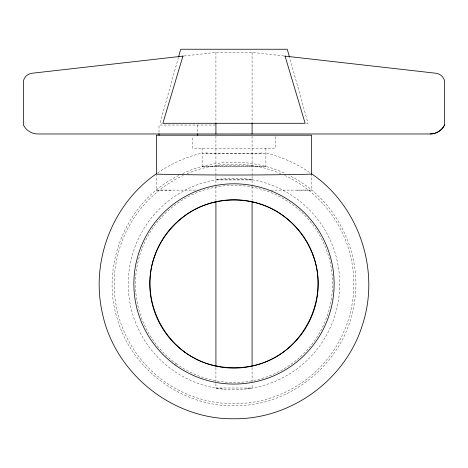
<?xml version="1.0" encoding="UTF-8"?>
<svg xmlns="http://www.w3.org/2000/svg" width="468" height="468" viewBox="0 0 468 468"><rect width="100%" height="100%" fill="white"/><g stroke="black" fill="none" stroke-linecap="round" stroke-linejoin="round"><path stroke-width="0.35" stroke-dasharray="2.34 1.75" d="M171.194 190.137L156.365 190.119L156.365 175.237M157.57 173.037C171.013 163.701 186.188 156.856 202.117 153.094L202.112 153.176A30.806 1.966 -15 0 0 205.651 153.135L207.342 153.171A31.005 5.897 -9 0 0 219.697 153.369L222.762 153.41A31.315 5.955 -3 0 0 232.543 153.288L235.884 153.305A31.309 5.955 3 0 0 245.641 153.399L248.684 153.393A31.011 5.897 9 0 0 260.887 153.141L262.542 153.165M205.458 153.124L207.108 153.03A31.011 5.897 -9 0 0 219.316 153.282L222.358 153.288A31.309 5.955 -3 0 0 232.116 153.194L235.457 153.176A31.315 5.955 3 0 0 245.244 153.299L248.303 153.258A31.005 5.897 9 0 0 260.658 153.059L262.349 153.1A30.806 1.966 15 0 0 265.894 153.211L265.877 153.094C281.812 156.856 296.987 163.701 310.43 173.037M261.828 153.018L261.103 152.983M178.478 57.295L159.992 123.3L161.612 123.3M265.888 148.262L265.888 166.473L235.884 166.532L202.129 166.473L202.112 148.262M178.782 175.459C127.489 200.257 100.24 263.8 117.064 318.152C131.537 370.194 183.637 408.037 237.598 405.727C293.559 404.908 344.676 360.951 353.872 305.744C363.858 254.282 336.404 198.455 289.218 175.459M182.625 173.64C201.328 164.572 222.435 161.191 243.103 162.443L243.155 162.443C257.704 163.818 272.206 167.187 285.375 173.64M252.082 165.684L215.918 165.684M215.918 383.608L215.918 387.99L248.11 388.03L252.082 387.99L252.082 383.608M206.885 152.983L206.172 153.018M215.918 387.99C227.834 390.172 240.166 390.172 252.082 387.99M183.953 55.996L215.918 52.363L252.082 52.363L284.047 55.996M202.112 166.462L265.888 166.473M311.635 173.815L311.635 190.119L296.817 190.131M156.365 190.119L198.73 190.102M306.388 123.3L308.008 123.3L289.329 56.593M215.485 125.044L159.009 125.044L159.009 133.023M270.685 190.102L311.635 190.119M275.307 136.656L275.307 148.262L192.693 148.262L192.693 136.656M252.082 52.363L252.082 122.446M252.082 136.165L252.082 175.623M252.082 176.331L252.082 185.726M252.082 186.457L252.082 200.327M252.082 367.544L252.082 382.877M215.918 52.363L215.918 122.341M215.918 136.165L215.918 175.623M215.918 176.331L215.918 185.726M215.918 186.457L215.918 200.327M215.918 367.544L215.918 382.877M197.724 125.044L197.724 133.023M284.626 175.365A119.79 119.79 0 0 1 327.969 358.236A119.79 119.79 0 0 1 140.031 358.236A119.79 119.79 0 0 1 183.374 175.365M187.194 173.669A119.79 119.79 0 0 1 280.806 173.669M222.949 389.101A105.745 105.745 0 0 1 144.325 227.898A105.745 105.745 0 0 1 323.675 227.898A105.745 105.745 0 0 1 245.051 389.101M252.082 179.882L215.918 179.882L252.082 179.882M176.079 363.659A98.543 98.543 0 0 0 332.005 294.237A98.543 98.543 0 0 0 193.916 193.916A98.543 98.543 0 0 0 176.079 363.659"/><path stroke-width="0.7" d="M154.674 256.008L154.949 255.101L154.674 256.008C139.288 297.958 162.7 347.63 204.598 362.758M155.253 254.457C162.63 235.328 176.799 219.299 194.776 209.477L194.782 209.442C219.135 196.893 248.818 196.847 273.16 209.442L273.224 209.477C291.201 219.299 305.37 235.328 312.747 254.457M182.929 56.107L162.876 123.3L305.124 123.3L285.07 56.113M311.208 174.154L311.635 173.815C359.266 206.312 380.654 271.025 362.22 325.599C345.226 379.998 290.991 419.404 234 418.761C172.072 419.679 114.098 372.733 102.123 311.969C90.745 260.489 112.858 203.685 156.365 173.815L156.792 174.154C207.962 175.301 260.038 175.301 311.208 174.154L311.635 173.815L311.635 135.205L156.365 135.205L156.575 173.985M263.402 362.758C305.3 347.63 328.711 297.958 313.326 256.008L313.051 255.101L313.326 256.008M262.624 363.051C244.161 369.305 223.839 369.305 205.376 363.051M183.228 56.078L32.105 73.242A10.202 10.197 86.4 0 0 23.406 80.771L23.406 124.991A16.111 16.105 -90 0 0 37.838 133.971L430.162 133.965A16.111 16.105 90 0 0 444.594 124.991L444.6 80.771A10.202 10.197 -86.4 0 0 435.889 73.242L284.772 56.078M178.987 56.558L178.671 56.593L180.73 49.239L287.27 49.239L289.329 56.593M252.082 123.066L252.082 134M252.082 201.79L252.082 366.087M215.918 123.066L215.918 134M215.918 201.79L215.918 366.087M197.724 133.749L197.724 135.205M159.009 133.749L159.009 135.205M444.6 124.985A16.111 16.105 -90 0 1 430.162 133.965M184.532 352.03A84.164 84.164 0 0 0 317.702 292.734A84.164 84.164 0 0 0 199.766 207.049A84.164 84.164 0 0 0 184.532 352.03M175.149 364.941A100.129 100.129 0 0 0 333.579 294.401A100.129 100.129 0 0 0 193.272 192.465A100.129 100.129 0 0 0 175.149 364.941"/></g></svg>
